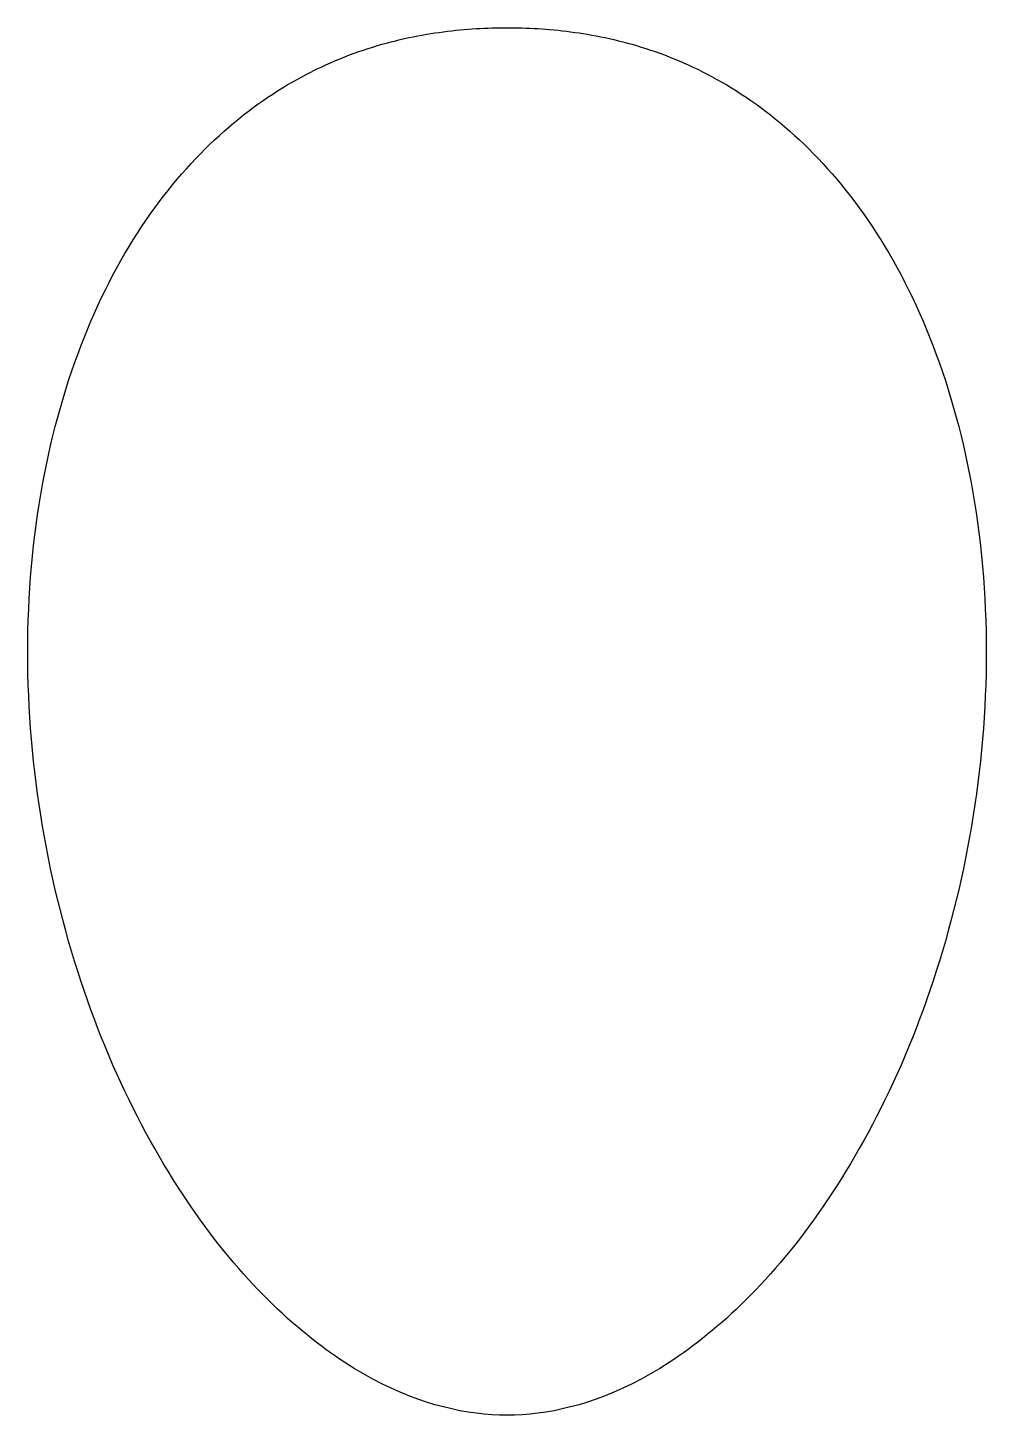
# Model space of a CAD drawing. Header units: millimetres. Extents: x -38 to 38, y -55 to 55.
import ezdxf

# ---------------------------------------------------------------- set-up
doc = ezdxf.new("R2010")
doc.units = ezdxf.units.MM
doc.layers.add('Sketch013', color=7, linetype='CONTINUOUS')

msp = doc.modelspace()

# ---------------------------------------------------------------- linework, layer by layer
at = {"layer": 'Sketch013'}
msp.add_open_spline([(0, -55), (3.16, -55), (6.74, -54.21), (10.64, -52.13), (12.59, -51.09), (14.6, -49.72), (16.65, -47.97), (18.7, -46.22), (20.77, -44.08), (22.8, -41.53), (24.83, -38.97), (26.8, -35.99), (28.63, -32.6), (30.46, -29.22), (32.13, -25.43), (33.53, -21.33), (34.93, -17.24), (36.06, -12.83), (36.83, -8.29), (37.6, -3.75), (38, 0.92), (38, 5.5), (38, 10.08), (37.6, 14.58), (36.83, 18.79), (36.06, 23), (34.93, 26.92), (33.53, 30.43), (32.13, 33.95), (30.46, 37.06), (28.63, 39.73), (26.8, 42.4), (24.83, 44.63), (22.8, 46.47), (20.77, 48.32), (18.7, 49.77), (16.65, 50.91), (14.6, 52.05), (12.59, 52.87), (10.64, 53.47), (8.69, 54.08), (6.82, 54.45), (5.04, 54.68), (3.27, 54.92), (1.58, 55), (0, 55), (-1.58, 55), (-3.27, 54.92), (-5.04, 54.68), (-6.82, 54.45), (-8.69, 54.08), (-10.64, 53.47), (-12.59, 52.87), (-14.6, 52.05), (-16.65, 50.91), (-18.7, 49.77), (-20.77, 48.32), (-22.8, 46.47), (-24.83, 44.63), (-26.8, 42.4), (-28.63, 39.73), (-30.46, 37.06), (-32.13, 33.95), (-33.53, 30.43), (-34.93, 26.92), (-36.06, 23), (-36.83, 18.79), (-37.6, 14.58), (-38, 10.08), (-38, 5.5), (-38, 0.92), (-37.6, -3.75), (-36.83, -8.29), (-36.06, -12.83), (-34.93, -17.24), (-33.53, -21.33), (-32.13, -25.43), (-30.46, -29.22), (-28.63, -32.6), (-26.8, -35.99), (-24.83, -38.97), (-22.8, -41.53), (-20.77, -44.08), (-18.7, -46.22), (-16.65, -47.97), (-14.6, -49.72), (-12.59, -51.09), (-10.64, -52.13), (-6.74, -54.21), (-3.16, -55), (0, -55)], degree=3, knots=[0, 0, 0, 0, 0.125, 0.125, 0.125, 0.1875, 0.1875, 0.1875, 0.25, 0.25, 0.25, 0.3125, 0.3125, 0.3125, 0.375, 0.375, 0.375, 0.4375, 0.4375, 0.4375, 0.5, 0.5, 0.5, 0.5625, 0.5625, 0.5625, 0.625, 0.625, 0.625, 0.6875, 0.6875, 0.6875, 0.75, 0.75, 0.75, 0.8125, 0.8125, 0.8125, 0.875, 0.875, 0.875, 0.9375, 0.9375, 0.9375, 1, 1, 1, 1.0625, 1.0625, 1.0625, 1.125, 1.125, 1.125, 1.1875, 1.1875, 1.1875, 1.25, 1.25, 1.25, 1.3125, 1.3125, 1.3125, 1.375, 1.375, 1.375, 1.4375, 1.4375, 1.4375, 1.5, 1.5, 1.5, 1.5625, 1.5625, 1.5625, 1.625, 1.625, 1.625, 1.6875, 1.6875, 1.6875, 1.75, 1.75, 1.75, 1.8125, 1.8125, 1.8125, 1.875, 1.875, 1.875, 2, 2, 2, 2], dxfattribs=at)

doc.saveas('drawing.dxf')
